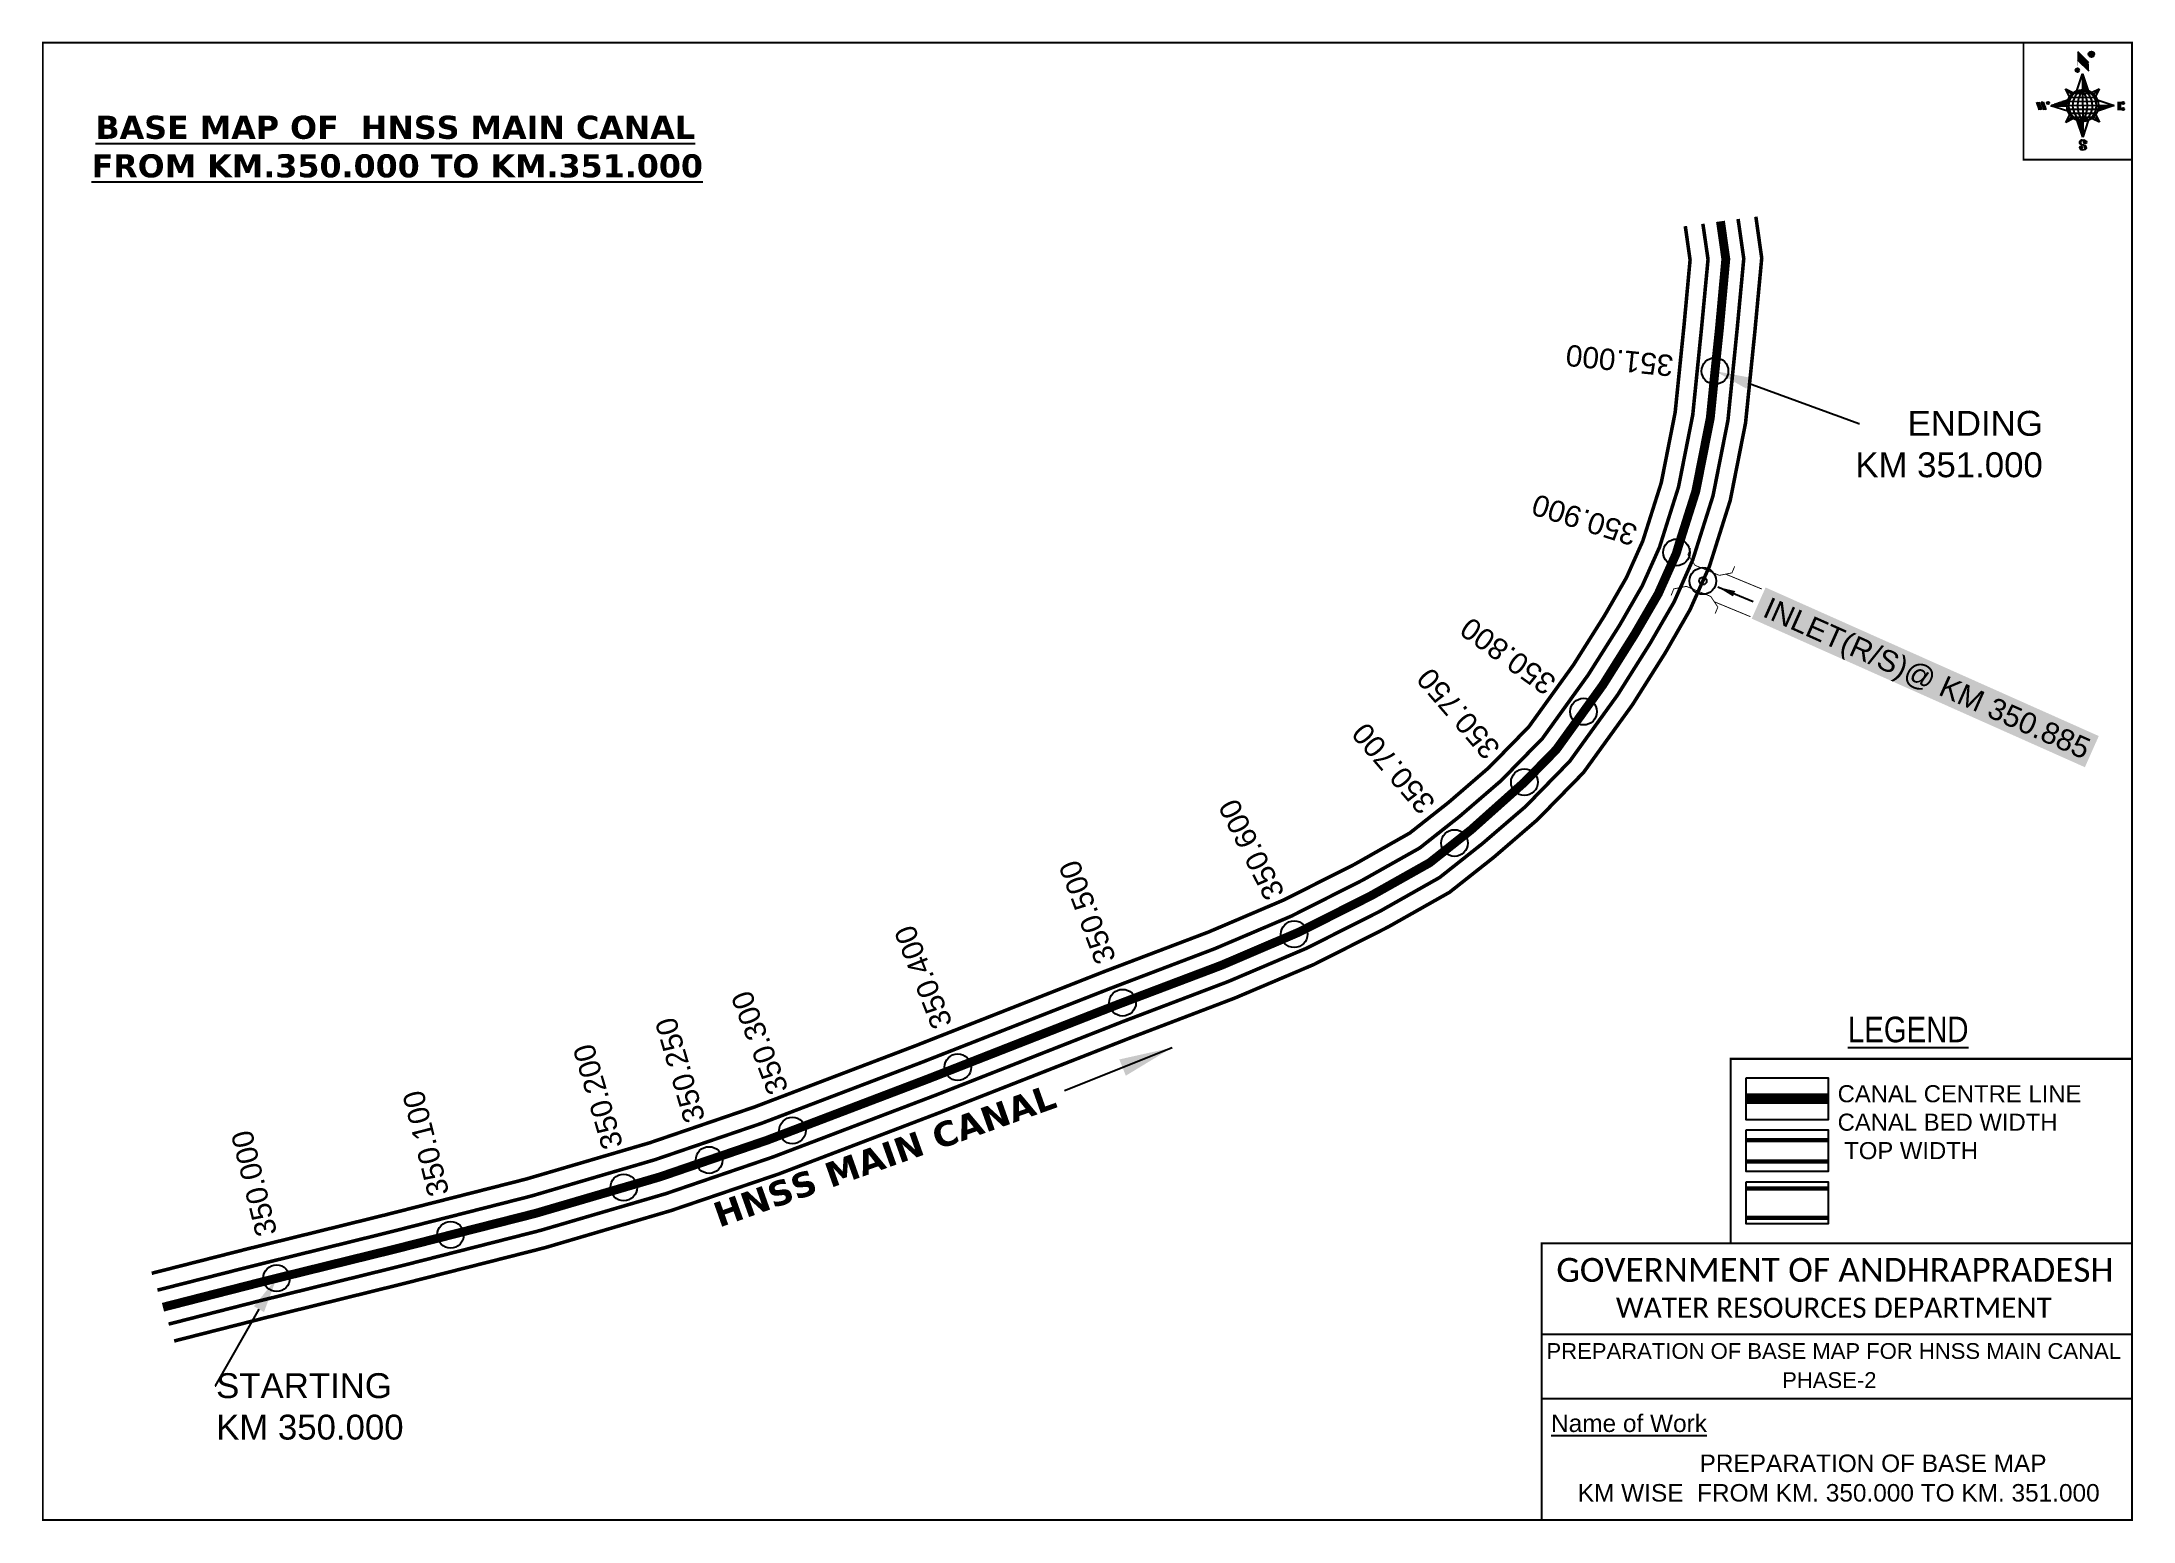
# Model space of a CAD drawing. Header units: inches. Extents: x 803317 to 804494, y 1571294 to 1572126.
import ezdxf
from ezdxf import colors
from ezdxf.entities.mleader import LeaderData, LeaderLine
from ezdxf.enums import TextEntityAlignment as Align
from ezdxf.math import Vec2, Vec3

# ---------------------------------------------------------------- set-up
doc = ezdxf.new("R2010")
doc.units = ezdxf.units.IN
doc.header["$LTSCALE"] = 15
doc.header["$MEASUREMENT"] = 0
doc.header["$PDMODE"] = 32
doc.header["$PDSIZE"] = 15
doc.linetypes.add('HIDDEN2', pattern=[0.1875, 0.125, -0.0625])
for name, color, linetype in [('AQUADUCT', 1, 'Continuous'), ('bord', 1, 'Continuous'), ('CANAL1', 7, 'Continuous'), ('CSMark', 72, 'Continuous'), ('DCBMS', 232, 'Continuous'), ('PAGE', 7, 'Continuous'), ('STRUCTURE', 5, 'Continuous'), ('TEXT', 6, 'Continuous')]:
    doc.layers.add(name, color=color, linetype=linetype)
doc.styles.add('ARIALN', font='ARIALN.TTF')
doc.styles.get("Standard").update_dxf_attribs({"font": 'arial.ttf'})
doc.dimstyles.get("Standard").update_dxf_attribs({"dimtxt": 20, "dimasz": 0.18, "dimexe": 0.18, "dimexo": 0.0625, "dimgap": 0.09, "dimtad": 0, "dimtih": 1, "dimtoh": 1, "dimdec": 4, "dimzin": 0, "dimdsep": 46, "dimtxsty": 'Standard', "dimcen": 0.09, "dimadec": 0, "dimazin": 0, "dimtfac": 1, "dimtdec": 4, "dimtofl": 0, "dimtmove": 0, "dimatfit": 3, "dimfxl": 1, "dimtolj": 1, "dimtzin": 0, "dimarcsym": 0})
pattern_1 = [(267.297113149, (-8720374.938, 50637915.138), (10.5367255337, -0.497431438), [])]
pattern_2 = [(357.297113149, (-8720374.938, 50637915.138), (0.497431438, 10.5367255337), [])]

# ---------------------------------------------------------------- blocks, each defined once
blk = doc.blocks.new('*X26')
at = {"color": 0, "linetype": 'Continuous'}
for p, q in [((6321.6, 240.5), (6322.3, 241.2)), ((6321.6, 240.3), (6322.3, 241)), ((6321.6, 240.1), (6322.3, 240.8)), ((6321.6, 239.9), (6322.4, 240.7)), ((6321.6, 239.8), (6322.4, 240.6)), ((6321.6, 239.6), (6322.5, 240.5)), ((6321.6, 239.4), (6322.5, 240.3)), ((6321.6, 239.2), (6322.6, 240.2)), ((6321.7, 239.1), (6322.6, 240.1)), ((6321.8, 240.8), (6322.4, 241.4)), ((6321.8, 239), (6322.7, 240)), ((6321.8, 239), (6322.8, 239.9)), ((6321.9, 238.9), (6322.9, 239.8)), ((6322, 238.8), (6323, 239.7)), ((6322.1, 241.3), (6322.4, 241.6)), ((6322.1, 238.7), (6323.1, 239.6)), ((6322.2, 238.6), (6323.1, 239.6)), ((6322.3, 238.5), (6323.2, 239.5)), ((6322.4, 238.5), (6323.3, 239.4)), ((6322.5, 238.4), (6323.4, 239.3)), ((6322.7, 238.4), (6323.6, 239.3)), ((6322.8, 238.3), (6323.7, 239.2)), ((6322.9, 238.3), (6323.8, 239.1)), ((6323.1, 238.2), (6323.9, 239.1)), ((6323.2, 238.2), (6324, 239)), ((6323.3, 238.2), (6324.2, 239)), ((6323.5, 238.1), (6324.3, 238.9)), ((6323.7, 238.1), (6324.4, 238.9)), ((6323.8, 238.1), (6324.6, 238.8)), ((6324.1, 238.2), (6324.7, 238.8)), ((6324.3, 238.3), (6324.9, 238.8)), ((6324.6, 238.3), (6325.1, 238.8)), ((6324.8, 238.4), (6325.2, 238.8)), ((6325.1, 238.5), (6325.4, 238.8)), ((6325.4, 238.6), (6325.6, 238.8))]:
    blk.add_line(p, q, dxfattribs=at)
blk = doc.blocks.new('*X25')
at = {"color": 0, "linetype": 'Continuous'}
for p, q in [((6324.4, 240.3), (6324.5, 240.4)), ((6324.6, 240.3), (6324.8, 240.5)), ((6324.7, 240.2), (6325, 240.5)), ((6324.8, 240.2), (6325.2, 240.6)), ((6325, 240.1), (6325.5, 240.6)), ((6325.1, 240.1), (6325.6, 240.6)), ((6325.2, 240), (6325.8, 240.6)), ((6325.3, 240), (6326, 240.6)), ((6325.4, 239.9), (6326.1, 240.6)), ((6325.5, 239.8), (6326.2, 240.5)), ((6325.6, 239.8), (6326.3, 240.5)), ((6325.7, 239.7), (6326.5, 240.4)), ((6325.9, 239.6), (6326.6, 240.3)), ((6326, 239.5), (6326.7, 240.3)), ((6326, 239.4), (6326.8, 240.2)), ((6326.1, 239.3), (6327, 240.2)), ((6326.2, 239.3), (6327.1, 240.1)), ((6326.3, 239.2), (6327.1, 240)), ((6326.4, 239.1), (6327.2, 239.9)), ((6326.5, 239), (6327.3, 239.8)), ((6326.5, 238.9), (6327.4, 239.7)), ((6326.6, 238.8), (6327.5, 239.6)), ((6326.7, 238.7), (6327.5, 239.5)), ((6326.8, 238.6), (6327.6, 239.4)), ((6326.8, 238.5), (6327.7, 239.3)), ((6326.8, 236.5), (6327.4, 237)), ((6326.9, 238.3), (6327.8, 239.2)), ((6326.9, 238.2), (6327.9, 239.1)), ((6326.9, 236.8), (6327.6, 237.4)), ((6327, 238.1), (6327.8, 239)), ((6327, 237.9), (6327.8, 238.8)), ((6327, 237.8), (6327.8, 238.6)), ((6327, 237.6), (6327.8, 238.4)), ((6327, 237.4), (6327.8, 238.2)), ((6327, 237.3), (6327.8, 238)), ((6327, 237.1), (6327.8, 237.9))]:
    blk.add_line(p, q, dxfattribs=at)
blk = doc.blocks.new('H')
at = {"layer": 'bord', "extrusion": (0.000427885, 0.004792, 0.999988)}
h = blk.add_hatch(dxfattribs=at)
h.set_pattern_fill('LINE', color=8, scale=84.387686, angle=-2.7029, style=0)
h.set_pattern_definition(pattern_2)
h.paths.add_polyline_path([(-492, 786, -0.090992), (-448, 775), (-486, 912)])
h = blk.add_hatch(dxfattribs=at)
h.set_pattern_fill('LINE', color=8, scale=84.387686, angle=-92.7029, style=0)
h.set_pattern_definition(pattern_1)
h.paths.add_polyline_path([(-625, 665, -0.090992), (-615, 710), (-751, 671)])
h = blk.add_hatch(dxfattribs=at)
h.set_pattern_fill('LINE', color=8, scale=84.387686, angle=-2.7029, style=0)
h.set_pattern_definition(pattern_2)
h.paths.add_polyline_path([(-504, 533, -0.090992), (-549, 543), (-510, 406)])
h = blk.add_hatch(dxfattribs=at)
h.set_pattern_fill('LINE', color=8, scale=84.387686, angle=-92.7029, style=0)
h.set_pattern_definition(pattern_1)
h.paths.add_polyline_path([(-246, 647), (-372, 653, -0.090992), (-382, 609)])
for p, q in [((-519, 1020, -1217), (-435, 927, -1216)), ((-516, 1087, -1217), (-432, 994, -1217)), ((-538, 774, -1216), (-487, 906, -1216)), ((-487, 906, -1216), (-493, 780, -1216)), ((-487, 906, -1216), (-448, 769, -1216)), ((-865, 701, -1215), (-847, 638, -1215)), ((-847, 700, -1215), (-829, 637, -1215)), ((-829, 699, -1215), (-811, 636, -1215)), ((-829, 699, -1215), (-811, 698, -1215)), ((-811, 698, -1215), (-794, 635, -1215)), ((-752, 665, -1215), (-615, 704, -1215)), ((-627, 794, -1216), (-567, 760, -1216)), ((-627, 794, -1216), (-584, 747, -1215)), ((-599, 731, -1215), (-627, 794, -1216)), ((-421, 753, -1216), (-359, 781, -1216)), ((-359, 781, -1216), (-405, 739, -1216)), ((-359, 781, -1216), (-392, 721, -1215)), ((-379, 693, -1215), (-246, 641, -1215)), ((-213, 669, -1215), (-217, 601, -1215)), ((-752, 665, -1215), (-625, 659, -1215)), ((-619, 614, -1215), (-752, 665, -1215)), ((-639, 526, -1214), (-606, 585, -1215)), ((-639, 526, -1214), (-593, 568, -1215)), ((-577, 553, -1215), (-639, 526, -1214)), ((-511, 400, -1214), (-549, 537, -1214)), ((-460, 533, -1215), (-511, 400, -1214)), ((-505, 527, -1214), (-511, 400, -1214)), ((-371, 513, -1214), (-431, 546, -1215)), ((-371, 513, -1214), (-414, 560, -1215)), ((-399, 576, -1215), (-371, 513, -1214)), ((-246, 641, -1215), (-383, 603, -1215)), ((-373, 647, -1215), (-246, 641, -1215)), ((-197, 600, -1215), (-194, 668, -1215))]:
    blk.add_line(p, q, dxfattribs=at)
at = {"layer": 'bord', "color": 8, "linetype": 'ByBlock', "extrusion": (0.000427885, 0.004792, 0.999988)}
for p, q in [((-375, 679, -1215), (-620, 691, -1215)), ((-386, 711, -1215), (-605, 722, -1215)), ((-411, 744, -1216), (-578, 752, -1216)), ((-493, 780, -1216), (-505, 527, -1214)), ((-373, 647, -1215), (-625, 659, -1215)), ((-378, 616, -1215), (-623, 628, -1215)), ((-392, 585, -1215), (-611, 595, -1215)), ((-420, 555, -1215), (-587, 562, -1215))]:
    blk.add_line(p, q, dxfattribs=at)
at = {"layer": 'bord', "extrusion": (0.000427885, 0.004792, 0.999988), "elevation": -1212}
for points, const_width in [([(-522, 960), (-516, 1093)], 1.61), ([(-434, 933), (-428, 1066)], 1.61), ([(-870, 707), (-846, 706)], 0.642), ([(-829, 643), (-821, 678)], 0.642), ([(-793, 641), (-782, 694)], 0.642), ([(-223, 676), (-174, 673)], 0.706), ([(-829, 643), (-855, 644)], 0.642), ([(-811, 642), (-784, 641)], 0.642), ([(-177, 605), (-226, 607)], 0.706), ([(-195, 645), (-185, 644)], 0.706)]:
    blk.add_lwpolyline(points, dxfattribs=dict(at, const_width=const_width))
for points, const_width in [([(-414, 1073, 1), (-398, 1058, 1)], 22.3), ([(-530, 950, 1), (-520, 939, 1)], 14.8), ([(-776, 697, 1), (-769, 690, 1)], 8.9), ([(-180, 618, 1), (-173, 611, 1)], 9.79), ([(-178, 667, 1), (-171, 660, 1)], 9.79), ([(-490, 362, 1), (-498, 369, 1)], 11.1), ([(-525, 322, 1), (-533, 329, 1)], 11.1)]:
    blk.add_lwpolyline(points, format="xyb", close=True, dxfattribs=dict(at, const_width=const_width))
for points in [[(-537, 317), (-531, 310), (-520, 307), (-505, 307), (-494, 310), (-486, 318), (-487, 326), (-491, 333), (-494, 336), (-503, 341), (-522, 347), (-530, 352), (-534, 355), (-537, 363), (-537, 373), (-530, 381), (-520, 384), (-504, 384), (-493, 380), (-487, 373)], [(-522, 348), (-526, 354), (-528, 361), (-528, 371), (-526, 375), (-521, 381), (-515, 384)], [(-505, 307), (-499, 312), (-497, 319), (-497, 327), (-501, 335), (-509, 343)]]:
    blk.add_lwpolyline(points, dxfattribs=at)
at = {"layer": 'bord', "extrusion": (0.000427885, 0.004792, 0.999988)}
for centre, radius in [((-406, 1065, -1212), 22.3), ((-525, 944, -1212), 14.8), ((-773, 694, -1212), 8.9), ((-498, 659, -1212), 127), ((-177, 615, -1212), 9.79), ((-174, 663, -1212), 9.79), ((-494, 365, -1212), 11.1), ((-529, 325, -1212), 11.1)]:
    blk.add_circle(centre, radius, dxfattribs=at)
at = {"layer": 'bord', "color": 8, "linetype": 'ByBlock', "extrusion": (0.000427885, 0.004792, 0.999988)}
for centre, radius, start, end in [((-482, 658, -1212), 128, 94.9254, 259.6691), ((-437, 656, -1212), 141, 113.2864, 241.308), ((-316, 651, -1212), 222, 142.5892, 212.0053), ((-560, 662, -1212), 141, 293.2864, 61.308), ((-681, 668, -1212), 222, 322.5892, 32.0053), ((-515, 660, -1212), 128, 274.9254, 79.6691)]:
    blk.add_arc(centre, radius, start, end, dxfattribs=at)
at = {"layer": 'bord', "extrusion": (0.000427885, 0.004792, 0.999988)}
for points in [[(-516, 1093, -1212), (-431, 1000, -1212), (-519, 1026, -1212), (-434, 933, -1212)], [(-864, 707, -1212), (-846, 706, -1212), (-846, 644, -1212), (-829, 643, -1212)], [(-829, 705, -1212), (-811, 704, -1212), (-811, 642, -1212), (-793, 641, -1212)], [(-193, 674, -1212), (-197, 606, -1212), (-213, 675, -1212), (-216, 607, -1212)]]:
    blk.add_solid(points, dxfattribs=at)
at = {"layer": 'bord', "extrusion": (0.000427885, 0.004792, 0.999988), "xscale": 7.977342409717546, "yscale": 7.977342408231451, "zscale": 7.977342408476333, "rotation": 138.0840426661453}
for name, p in [('*X25', (38301, -31929, -1212)), ('*X26', (38314, -31951, -1212))]:
    blk.add_blockref(name, p, dxfattribs=at)
blk = doc.blocks.new('IN')
at = {"layer": 'STRUCTURE', "color": 190, "const_width": 0.5}
for points in [[(763895.1, 1696672), (763895.1, 1696668), (763889.1, 1696664), (763881.7, 1696664), (763874.3, 1696664), (763868.3, 1696668), (763868.3, 1696672)], [(763871.3, 1696666), (763849.3, 1696666)], [(763871.3, 1696649.2), (763849.3, 1696649.2)], [(763868.3, 1696643.2), (763868.3, 1696647.2), (763874.3, 1696651.2), (763881.7, 1696651.2), (763881.7, 1696651.2), (763881.7, 1696651.2), (763889.1, 1696651.2), (763895.1, 1696647.2), (763895.1, 1696643.2)]]:
    blk.add_lwpolyline(points, dxfattribs=at)
at = {"layer": 'STRUCTURE', "color": 0}
blk.add_circle((763881.7, 1696657.6), 2.11, dxfattribs=at)
blk.add_leader([(763872.7, 1696657.6), (763851.2, 1696657.6)], dimstyle='Standard', override={"dimasz": 10, "dimgap": 0.09, "dimtad": 0}, dxfattribs=at)

msp = doc.modelspace()

# ---------------------------------------------------------------- linework, layer by layer
at = {"layer": 'CANAL1', "color": 200, "const_width": 2}
for points in [[(803379.3, 1571433.6), (803432.7, 1571447.2), (803510.9, 1571466.5), (803589.9, 1571486.6), (803659.4, 1571507), (803718.5, 1571527.2), (803809.2, 1571561.7), (803914.8, 1571603.2), (803973.6, 1571625.5), (804016.1, 1571643.6), (804055.8, 1571663.6), (804086.9, 1571681.2), (804108.7, 1571698.4), (804131.4, 1571718), (804153.9, 1571741), (804179, 1571775.8), (804196.4, 1571803.4), (804208.8, 1571824.9), (804218, 1571845.5), (804228.4, 1571878.3), (804236.2, 1571917.8), (804241.2, 1571966.8), (804244.6, 1572003.6), (804241.9, 1572022.6)], [(803391.9, 1571395.5), (803442.5, 1571408.4), (803520.6, 1571427.7), (803600.5, 1571448), (803671.5, 1571468.9), (803732.1, 1571489.5), (803823.6, 1571524.4), (803929.2, 1571565.8), (803988.5, 1571588.4), (804033, 1571607.3), (804074.6, 1571628.3), (804109.3, 1571647.9), (804134.2, 1571667.6), (804158.8, 1571688.8), (804184.6, 1571715.2), (804212.2, 1571753.4), (804230.7, 1571782.7), (804244.5, 1571806.7), (804255.5, 1571831.3), (804267.2, 1571868.4), (804275.8, 1571911.9), (804281, 1571962.9), (804284.9, 1572004.6), (804281.6, 1572027.9)]]:
    msp.add_lwpolyline(points, dxfattribs=at)
at = {"layer": 'CANAL1', "color": 5, "const_width": 2}
for points in [[(803382.5, 1571424.1), (803435.2, 1571437.5), (803513.3, 1571456.8), (803592.6, 1571477), (803662.4, 1571497.5), (803721.9, 1571517.8), (803812.8, 1571552.4), (803918.4, 1571593.8), (803977.3, 1571616.2), (804020.3, 1571634.5), (804060.5, 1571654.8), (804092.5, 1571672.8), (804115.1, 1571690.7), (804138.3, 1571710.7), (804161.6, 1571734.5), (804187.3, 1571770.2), (804205, 1571798.2), (804217.7, 1571820.3), (804227.4, 1571842), (804238.1, 1571875.9), (804246.1, 1571916.4), (804251.1, 1571965.8), (804254.7, 1572003.9), (804251.8, 1572023.9)], [(803388.8, 1571405), (803440, 1571418.1), (803518.2, 1571437.4), (803597.9, 1571457.7), (803668.5, 1571478.4), (803728.7, 1571499), (803820, 1571533.7), (803925.6, 1571575.2), (803984.8, 1571597.7), (804028.8, 1571616.4), (804069.9, 1571637.1), (804103.7, 1571656.2), (804127.8, 1571675.3), (804152, 1571696.1), (804176.9, 1571721.6), (804203.9, 1571759), (804222.1, 1571787.9), (804235.6, 1571811.2), (804246.1, 1571834.9), (804257.5, 1571870.9), (804265.9, 1571913.4), (804271, 1571963.9), (804274.8, 1572004.3), (804271.6, 1572026.6)]]:
    msp.add_lwpolyline(points, dxfattribs=at)
at = {"layer": 'CANAL1', "color": 1, "linetype": 'HIDDEN2', "ltscale": 8, "const_width": 5}
msp.add_lwpolyline([(803385.6, 1571414.5), (803437.6, 1571427.8), (803449.5, 1571430.8), (803515.7, 1571447.1), (803595.2, 1571467.3), (803665.4, 1571487.9), (803692.8, 1571497.3), (803725.3, 1571508.4), (803816.4, 1571543.1), (803922, 1571584.5), (803925.4, 1571585.8), (803981.1, 1571606.9), (804024.6, 1571625.5), (804065.2, 1571646), (804098.1, 1571664.5), (804121.4, 1571683), (804151.4, 1571709.8), (804169.3, 1571728.1), (804195.6, 1571764.6), (804213.5, 1571793.1), (804226.7, 1571815.8), (804236.8, 1571838.4), (804238.4, 1571843.7), (804247.8, 1571873.4), (804256, 1571914.9), (804258.6, 1571941.1), (804261.1, 1571964.9), (804264.7, 1572004.1), (804261.7, 1572025.3)], dxfattribs=at)
at = {"layer": 'CANAL1', "color": 1, "linetype": 'HIDDEN2', "ltscale": 100, "const_width": 6, "elevation": -0.4}
msp.add_lwpolyline([(804322.2, 1571531.8), (804276.2, 1571531.8)], dxfattribs=at)
at = {"layer": 'CANAL1', "color": 5, "const_width": 2.4, "elevation": -0.4}
for points in [[(804322.2, 1571508.5), (804276.2, 1571508.5)], [(804322.2, 1571496.5), (804276.2, 1571496.5)]]:
    msp.add_lwpolyline(points, dxfattribs=at)
at = {"layer": 'CANAL1', "color": 200, "const_width": 2.4, "elevation": -0.4}
for points in [[(804322.2, 1571481.3), (804276.2, 1571481.3)], [(804322.2, 1571464.8), (804276.2, 1571464.8)]]:
    msp.add_lwpolyline(points, dxfattribs=at)
at = {"layer": 'CSMark', "color": 3}
for p in [(804258.6, 1571941.1), (804237, 1571839.1), (804251.8, 1571823), (804184.7, 1571749.5), (804151.4, 1571709.8), (804112.1, 1571675.6), (804021.9, 1571624.3), (803925.4, 1571585.8), (803832.7, 1571549.5), (803739.7, 1571513.9), (803692.8, 1571497.3), (803644.8, 1571481.9), (803547.4, 1571455.2), (803449.5, 1571430.8)]:
    msp.add_point(p, dxfattribs=at)
at = {"layer": 'PAGE', "const_width": 1}
msp.add_lwpolyline([(803318, 1571294.8), (804493.2, 1571294.8), (804493.2, 1572125.8), (803318, 1572125.8), (803318, 1571294.8)], dxfattribs=at)
at = {"layer": 'PAGE'}
for points, const_width in [([(804493.2, 1572125.8), (804432.1, 1572125.8), (804432.1, 1572060), (804493.2, 1572060)], 1), ([(804267.4, 1571554.2), (804493.2, 1571554.2), (804493.2, 1571450.4), (804267.4, 1571450.4)], 1.2), ([(804161.1, 1571450.4), (804493.2, 1571450.4), (804493.2, 1571294.8), (804161.1, 1571294.8)], 1.2)]:
    msp.add_lwpolyline(points, close=True, dxfattribs=dict(at, const_width=const_width))
at = {"layer": 'PAGE', "elevation": -0.4}
for points in [[(804276.2, 1571543.5), (804322.2, 1571543.5), (804322.2, 1571520), (804276.2, 1571520)], [(804276.2, 1571514.3), (804322.2, 1571514.3), (804322.2, 1571490.8), (804276.2, 1571490.8)], [(804276.2, 1571485), (804322.2, 1571485), (804322.2, 1571461.5), (804276.2, 1571461.5)]]:
    msp.add_lwpolyline(points, close=True, dxfattribs=at)
at = {"layer": 'PAGE'}
for points in [[(804161.1, 1571399.4), (804493.2, 1571399.4)], [(804161.1, 1571363.1), (804493.2, 1571363.1)]]:
    msp.add_lwpolyline(points, dxfattribs=at)

# ---------------------------------------------------------------- block references
at = {"layer": 'AQUADUCT', "color": 1, "xscale": 0.0703495379661093, "yscale": 0.07034953800030053, "zscale": 0.07034953795990817, "rotation": 3.078330607406165}
msp.add_blockref('H', (804502.9, 1572046.4, 85.4), dxfattribs=at)
at = {"layer": 'STRUCTURE', "color": 0, "rotation": 157.5651304606042}
msp.add_blockref('IN', (2157818.8, 2848544.9), dxfattribs=at)

# ---------------------------------------------------------------- texts
at = {"layer": 'CANAL1', "insert": (803692.9, 1571472.1), "char_height": 14, "width": 205.129, "attachment_point": 1, "rotation": 19.5993}
msp.add_mtext('\\pi0.96322;{\\fVerdana|b1|i0|c0|p34;HNSS MAIN CANAL}', dxfattribs=at)
at = {"layer": 'CSMark', "color": 1}
for s, rotation, p in [('351.000', 174.1744, (804235.1, 1571943.9)), ('350.900', 162.4896, (804214.1, 1571848.2)), ('350.800', 144.2051, (804166.7, 1571763)), ('350.750', 130.7268, (804134, 1571725.4)), ('350.700', 130.7268, (804097.5, 1571694.6)), ('350.600', 116.7821, (804011.5, 1571644.8)), ('350.500', 110.7876, (803916.3, 1571608.3)), ('350.400', 111.4293, (803824.3, 1571571.9)), ('350.300', 110.856, (803732, 1571534.9)), ('350.250', 106.3468, (803685, 1571518.7)), ('350.200', 106.3468, (803638.8, 1571503.8)), ('350.100', 104.2504, (803540.9, 1571477.2)), ('350.000', 103.8777, (803444.1, 1571454.7))]:
    msp.add_text(s, height=12, rotation=rotation, dxfattribs=at).set_placement(p, align=Align.MIDDLE_LEFT)
at = {"layer": 'PAGE', "extrusion": (0.000201441, 0.004807, 0.999988), "style": 'ARIALN'}
msp.add_text('%%ULEGEND', height=14.4, rotation=359.9999, dxfattribs=at).set_placement((804367.3, 1571551.8, 7716.3), align=Align.MIDDLE)
at = {"layer": 'PAGE', "extrusion": (0.000201441, 0.004807, 0.999988)}
for s, height, p in [('PREPARATION OF BASE MAP FOR HNSS MAIN CANAL', 8.878, (804163.8, 1571366.5, 7715.4)), ('%%UName of Work', 9.822, (804166.4, 1571325.4, 7714))]:
    msp.add_text(s, height=height, rotation=359.9999, dxfattribs=at).set_placement(p)
for s, height, p in [('PHASE-2', 8.88, (804322.9, 1571354.6, 7715.3)), ('PREPARATION OF BASE MAP', 9.822, (804347.5, 1571307.8, 7714.1)), ('KM WISE  FROM KM. 350.000 TO KM. 351.000', 9.822, (804328.2, 1571291.2, 7714.1))]:
    msp.add_text(s, height=height, rotation=359.9999, dxfattribs=at).set_placement(p, align=Align.MIDDLE_CENTER)
at = {"layer": 'PAGE', "extrusion": (0.000201441, 0.004807, 0.999988), "attachment_point": 1, "text_direction": (1, -1e-06, -0.000201)}
for s, insert, char_height, width in [('CANAL CENTRE LINE CANAL BED WIDTH {\\H2.3717x; }\\P TOP WIDTH{\\H1.9152x; }', (804327.6, 1571539.4, -0.4), 9.6, 168.926), ('\\pi3.5885;{\\fCalibri|b0|i0|c0|p34;\\H1.3333x;GOVERNMENT OF ANDHRAPRADESH\\P\\pi37.073;\\H0.83998x;WATER RESOURCES DEPARTMENT}', (804165.8, 1571442.2, -1.3), 10.059, 321.276)]:
    msp.add_mtext(s, dxfattribs=dict(at, insert=insert, char_height=char_height, width=width))
at = {"layer": 'STRUCTURE', "color": 5, "insert": (804288.9, 1571814.6), "char_height": 12, "width": 198.005, "attachment_point": 1, "rotation": 335.9704, "bg_fill": 1, "box_fill_scale": 1.3, "bg_fill_color": 7, "bg_fill_true_color": 16777215, "bg_fill_transparency": 4390977}
msp.add_mtext('\\pi0.77214;INLET(R/S)@ KM 350.885', dxfattribs=at)
at = {"layer": 'TEXT', "color": 1, "insert": (803325.9, 1572084.7), "char_height": 13, "width": 379.826, "attachment_point": 1}
msp.add_mtext('\\pi21.755;{\\fVerdana|b1|i0|c0|p34;\\LBASE MAP OF  HNSS MAIN CANAL \\P\\pi19.564;FROM KM.350.000 TO KM.351.000}', dxfattribs=at)

# ---------------------------------------------------------------- leaders
at = {"layer": 'CANAL1'}
msp.add_leader([(803953.2, 1571560.5), (803892.8, 1571536.2)], dimstyle='Standard', override={"dimasz": 30, "dimgap": 0.09, "dimtad": 0}, dxfattribs=at)
at = {"layer": 'DCBMS', "color": 5}
ml = msp.add_multileader_mtext('Standard', dxfattribs=at)
ml.set_content('STARTING\\PKM 350.000', color=5)
ml.set_leader_properties()
ml.build(insert=Vec2(0, 0))
ml.multileader.update_dxf_attribs({"dogleg_length": 0.36, "arrow_head_size": 20})
ctx = ml.context
ctx.base_point, ctx.char_height, ctx.arrow_head_size, ctx.landing_gap_size, ctx.plane_origin = Vec3(803415.4, 1571370.3), 14, 20, 0.09, Vec3(803586.3, 1571443.1)
notes = []
notes.append((ctx, [(1, (1, 1, 0), (803415, 1571370.3), (1, 0), 0.36, [(0, [(803449.5, 1571430.8)], 0, [])])]))
ctx.mtext.insert, ctx.mtext.flow_direction = Vec3(803415.5, 1571377.4), 5
for ctx, leaders in notes:
    for number, flags, end, landing, length, lines in leaders:
        leader = LeaderData()
        leader.index, (leader.has_last_leader_line, leader.has_dogleg_vector, leader.attachment_direction) = number, flags
        leader.last_leader_point, leader.dogleg_vector, leader.dogleg_length = Vec3(end), Vec3(landing), length
        for number, points, colour, breaks in lines:
            line = LeaderLine()
            line.index, line.vertices, line.color, line.breaks = number, Vec3.list(points), colors.encode_raw_color(colour), breaks
            leader.lines.append(line)
        ctx.leaders.append(leader)

# ---------------------------------------------------------------- next in the draw order: leaders
ml = msp.add_multileader_mtext('Standard', dxfattribs=at)
ml.set_content('ENDING \\PKM 351.000', color=5)
ml.set_leader_properties()
ml.build(insert=Vec2(0, 0))
ml.multileader.update_dxf_attribs({"dogleg_length": 0.36, "arrow_head_size": 20})
ctx = ml.context
ctx.base_point, ctx.char_height, ctx.arrow_head_size, ctx.landing_gap_size, ctx.plane_origin = Vec3(804339.8, 1571911.6), 14, 20, 0.09, Vec3(804483.5, 1572123.9)
ctx.text_align_type = 2
notes = []
notes.append((ctx, [(1, (1, 1, 0), (804339.5, 1571911.6), (1, 0), 0.36, [(0, [(804258.6, 1571941.1)], 0, [])])]))
ctx.mtext.insert, ctx.mtext.width, ctx.mtext.alignment, ctx.mtext.flow_direction = Vec3(804443, 1571918.7), 109.049, 3, 5
ctx.mtext.has_bg_fill, ctx.mtext.bg_color, ctx.mtext.bg_scale_factor, ctx.mtext.bg_transparency, ctx.mtext.use_window_bg_color = 1, -1027028792, 1.5, 0, 1
for ctx, leaders in notes:
    for number, flags, end, landing, length, lines in leaders:
        leader = LeaderData()
        leader.index, (leader.has_last_leader_line, leader.has_dogleg_vector, leader.attachment_direction) = number, flags
        leader.last_leader_point, leader.dogleg_vector, leader.dogleg_length = Vec3(end), Vec3(landing), length
        for number, points, colour, breaks in lines:
            line = LeaderLine()
            line.index, line.vertices, line.color, line.breaks = number, Vec3.list(points), colors.encode_raw_color(colour), breaks
            leader.lines.append(line)
        ctx.leaders.append(leader)

doc.saveas('drawing.dxf')
